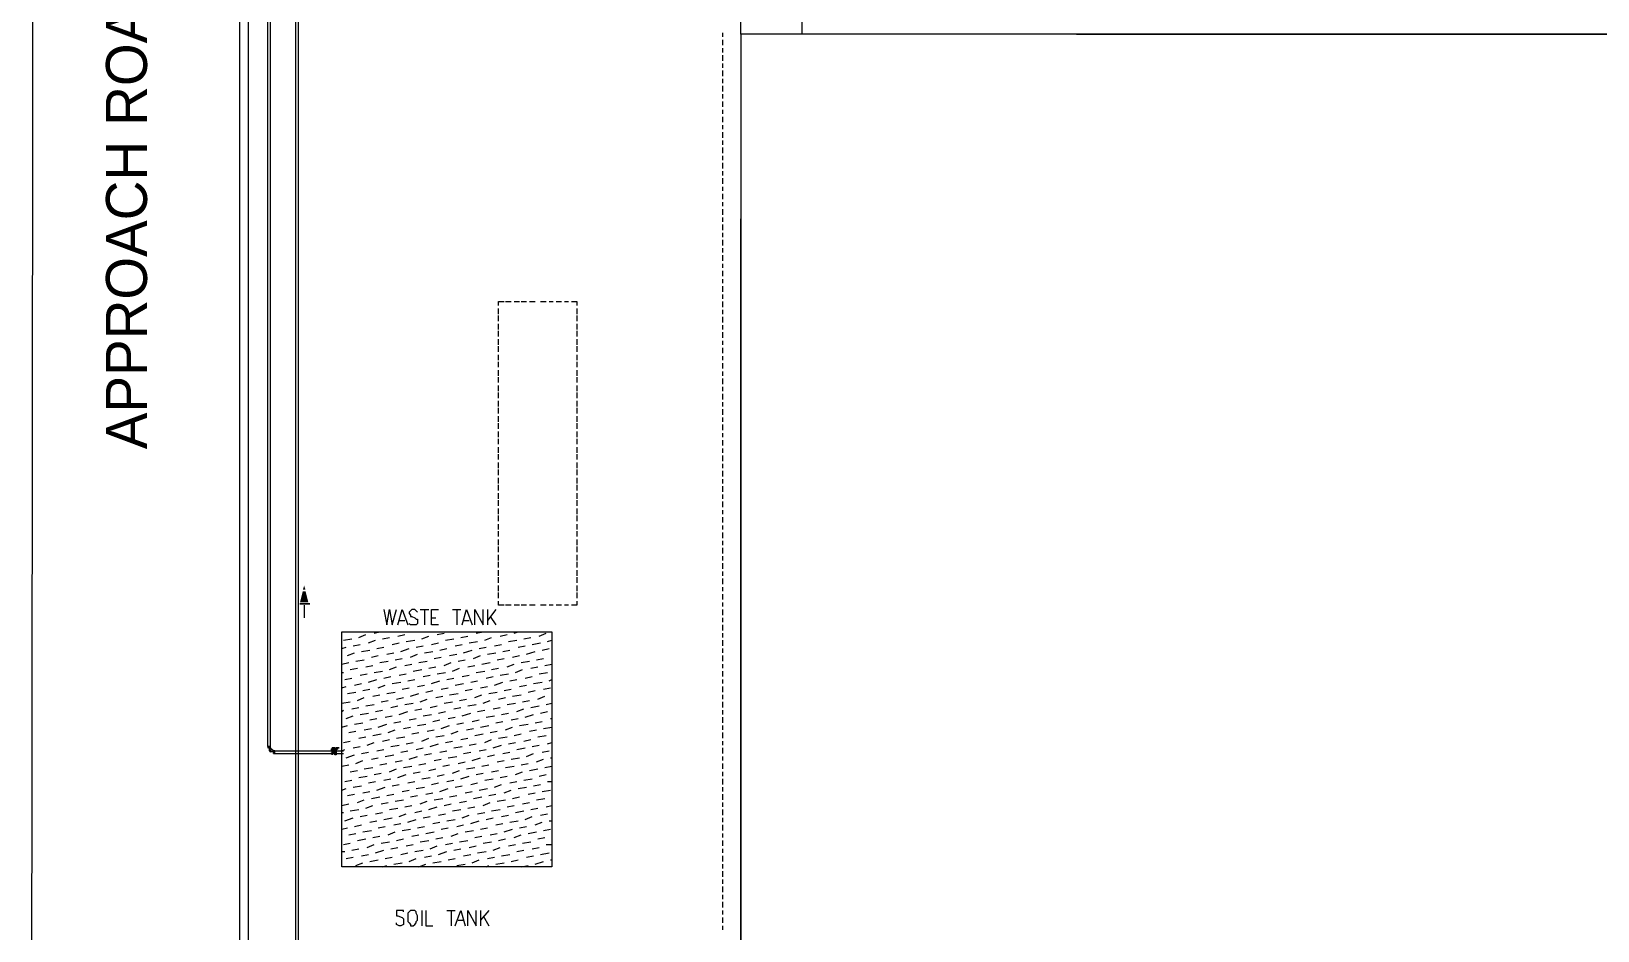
# Model space of a CAD drawing. Header units: inches. Extents: x 1969 to 240164, y 1364 to 46451.
# Drawn here: x 168453 to 172269, y 27071 to 29261 of the extents above; entities that cross this region are included whole.
import ezdxf

# ---------------------------------------------------------------- set-up
doc = ezdxf.new("R2010")
doc.units = ezdxf.units.IN
doc.header["$MEASUREMENT"] = 0
for name, color, linetype in [('PDF_0', 7, 'Continuous'), ('PDF_BH txt com', 7, 'Continuous'), ('PDF_BH-WASTE', 7, 'Continuous'), ('PDF_Bh_P_Duct Pipe', 7, 'Continuous'), ('PDF_BH_Soil', 7, 'Continuous'), ('PDF_BH_Sump', 7, 'Continuous'), ('PDF_BH_Waste', 7, 'Continuous'), ('PDF_HAT', 7, 'Continuous'), ('PDF_Lines', 7, 'Continuous'), ('PDF_ROAD', 7, 'Continuous'), ('PDF_TEX', 7, 'Continuous'), ('PDF_TEXT', 7, 'Continuous'), ('PDF_TXT', 7, 'Continuous'), ('PDF_Wall', 7, 'Continuous')]:
    doc.layers.add(name, color=color, linetype=linetype)
doc.styles.add('PDF Century Gothic', font='GOTHIC.TTF')

msp = doc.modelspace()

# ---------------------------------------------------------------- linework, layer by layer
at = {"layer": 'PDF_0', "lineweight": 0}
for points in [[(170181.6, 29254.2), (170181.6, 30062.1)], [(170331.5, 29254.2), (170331.5, 30062.1)], [(169118, 27863.5), (169118, 27832.8)], [(169029.4, 27519.2), (169029.4, 27515.8), (169036.2, 27515.8), (169032.8, 27512.4), (169032.8, 27509)], [(169036.2, 27515.8), (169036.2, 27519.2), (169029.4, 27519.2), (169036.2, 27519.2)], [(169036.2, 27519.2), (169036.2, 27519.2)], [(169036.2, 27519.2), (169036.2, 27519.2)], [(169036.2, 27515.8), (169036.2, 27515.8)], [(169036.2, 27515.8), (169036.2, 27515.8)], [(169036.2, 27515.8), (169036.2, 27515.8)], [(169186.2, 27515.8), (169186.2, 27512.4), (169186.2, 27498.8), (169186.2, 27512.4)], [(169193, 27512.4), (169193, 27515.8), (169193, 27512.4), (169193, 27515.8), (169193, 27512.4), (169193, 27515.8), (169193, 27512.4), (169193, 27515.8), (169193, 27512.4), (169193, 27515.8), (169186.2, 27515.8), (169186.2, 27512.4), (169193, 27512.4), (169193, 27515.8), (169193, 27512.4), (169196.4, 27512.4), (169196.4, 27498.8), (169193, 27498.8), (169193, 27512.4), (169189.6, 27512.4), (169189.6, 27515.8), (169189.6, 27512.4), (169189.6, 27515.8), (169189.6, 27512.4), (169189.6, 27515.8), (169189.6, 27512.4), (169189.6, 27515.8), (169189.6, 27512.4), (169189.6, 27515.8), (169189.6, 27512.4), (169189.6, 27515.8), (169189.6, 27512.4), (169189.6, 27515.8), (169189.6, 27512.4), (169189.6, 27515.8), (169189.6, 27512.4), (169189.6, 27515.8), (169189.6, 27512.4), (169189.6, 27515.8), (169189.6, 27512.4), (169189.6, 27509), (169186.2, 27509), (169186.2, 27502.2), (169186.2, 27509), (169186.2, 27502.2), (169189.6, 27502.2), (169193, 27502.2), (169193, 27509), (169193, 27502.2), (169193, 27509), (169193, 27502.2)], [(169189.6, 27515.8), (169189.6, 27515.8)], [(169189.6, 27515.8), (169189.6, 27515.8)], [(169193, 27515.8), (169193, 27515.8)], [(169043, 27509), (169039.6, 27512.4), (169036.2, 27509), (169039.6, 27512.4)], [(169036.2, 27509), (169036.2, 27509)], [(169043, 27502.2), (169046.5, 27502.2), (169046.5, 27509), (169043, 27509), (169043, 27502.2), (169043, 27509), (169036.2, 27505.6), (169036.2, 27509)], [(169036.2, 27509), (169036.2, 27509)], [(169036.2, 27509), (169036.2, 27509)], [(169039.6, 27512.4), (169039.6, 27512.4)], [(169039.6, 27512.4), (169039.6, 27512.4)], [(169039.6, 27512.4), (169039.6, 27512.4)], [(169039.6, 27505.6), (169039.6, 27505.6)], [(169043, 27509), (169043, 27509)], [(169043, 27509), (169043, 27509)], [(169043, 27509), (169043, 27509)], [(169043, 27502.2), (169043, 27502.2)], [(169046.5, 27509), (169046.5, 27509)], [(169046.5, 27502.2), (169046.5, 27502.2)], [(169189.6, 27512.4), (169189.6, 27512.4)], [(169189.6, 27512.4), (169189.6, 27512.4), (169189.6, 27512.4)], [(169189.6, 27512.4), (169189.6, 27512.4), (169189.6, 27512.4)], [(169193, 27509), (169189.6, 27509), (169189.6, 27512.4)], [(169189.6, 27512.4), (169189.6, 27512.4)], [(169189.6, 27509), (169189.6, 27509), (169189.6, 27509)], [(169189.6, 27509), (169189.6, 27509), (169189.6, 27509)], [(169189.6, 27509), (169189.6, 27509), (169189.6, 27509)], [(169189.6, 27509), (169189.6, 27509), (169189.6, 27509)], [(169189.6, 27509), (169189.6, 27509), (169189.6, 27509)], [(169189.6, 27509), (169189.6, 27509), (169189.6, 27509)], [(169189.6, 27509), (169189.6, 27509), (169189.6, 27509)], [(169189.6, 27509), (169189.6, 27509), (169189.6, 27509)], [(169189.6, 27509), (169189.6, 27509), (169189.6, 27509)], [(169189.6, 27509), (169189.6, 27509), (169189.6, 27509)], [(169189.6, 27509), (169189.6, 27509), (169189.6, 27509)], [(169189.6, 27509), (169189.6, 27509), (169189.6, 27509)], [(169189.6, 27509), (169189.6, 27509), (169189.6, 27509)], [(169189.6, 27509), (169189.6, 27509), (169189.6, 27509)], [(169189.6, 27509), (169189.6, 27509), (169189.6, 27509)], [(169189.6, 27509), (169189.6, 27509), (169189.6, 27509)], [(169189.6, 27509), (169189.6, 27509), (169189.6, 27509)], [(169189.6, 27509), (169189.6, 27509), (169189.6, 27509)], [(169189.6, 27509), (169189.6, 27509), (169189.6, 27509)], [(169189.6, 27509), (169189.6, 27509), (169189.6, 27509)], [(169189.6, 27509), (169189.6, 27509), (169189.6, 27509)], [(169189.6, 27509), (169189.6, 27509), (169189.6, 27509)], [(169189.6, 27509), (169189.6, 27509), (169189.6, 27509)], [(169189.6, 27509), (169189.6, 27509), (169189.6, 27509)], [(169189.6, 27509), (169189.6, 27509), (169189.6, 27509)], [(169189.6, 27509), (169189.6, 27509), (169189.6, 27509)], [(169189.6, 27509), (169189.6, 27509), (169189.6, 27509)], [(169189.6, 27509), (169189.6, 27509), (169189.6, 27509)], [(169189.6, 27509), (169189.6, 27509), (169189.6, 27509)], [(169189.6, 27509), (169189.6, 27509), (169189.6, 27509)], [(169189.6, 27509), (169189.6, 27509), (169189.6, 27509)], [(169189.6, 27509), (169189.6, 27509), (169189.6, 27509)], [(169189.6, 27502.2), (169189.6, 27502.2), (169189.6, 27502.2)], [(169189.6, 27502.2), (169189.6, 27502.2), (169189.6, 27502.2)], [(169189.6, 27502.2), (169189.6, 27502.2), (169189.6, 27502.2)], [(169189.6, 27502.2), (169189.6, 27502.2), (169189.6, 27502.2)], [(169189.6, 27502.2), (169189.6, 27502.2), (169189.6, 27502.2)], [(169189.6, 27502.2), (169189.6, 27502.2), (169189.6, 27502.2)], [(169189.6, 27502.2), (169189.6, 27502.2), (169189.6, 27502.2)], [(169189.6, 27502.2), (169189.6, 27502.2), (169189.6, 27502.2)], [(169189.6, 27502.2), (169189.6, 27502.2), (169189.6, 27502.2)], [(169189.6, 27502.2), (169189.6, 27502.2), (169189.6, 27502.2)], [(169189.6, 27502.2), (169189.6, 27502.2), (169189.6, 27502.2)], [(169189.6, 27502.2), (169189.6, 27502.2), (169189.6, 27502.2)], [(169189.6, 27502.2), (169189.6, 27502.2), (169189.6, 27502.2)], [(169189.6, 27502.2), (169189.6, 27502.2), (169189.6, 27502.2)], [(169189.6, 27502.2), (169189.6, 27502.2), (169189.6, 27502.2)], [(169189.6, 27502.2), (169189.6, 27502.2), (169189.6, 27502.2)], [(169189.6, 27502.2), (169189.6, 27502.2), (169189.6, 27502.2)], [(169189.6, 27502.2), (169189.6, 27502.2), (169189.6, 27502.2)], [(169189.6, 27502.2), (169189.6, 27502.2), (169189.6, 27502.2)], [(169189.6, 27502.2), (169189.6, 27502.2), (169189.6, 27502.2)], [(169189.6, 27502.2), (169189.6, 27502.2), (169189.6, 27502.2)], [(169189.6, 27502.2), (169189.6, 27502.2), (169189.6, 27502.2)], [(169189.6, 27502.2), (169189.6, 27502.2), (169189.6, 27502.2)], [(169189.6, 27502.2), (169189.6, 27502.2), (169189.6, 27502.2)], [(169189.6, 27502.2), (169189.6, 27502.2), (169189.6, 27502.2)], [(169189.6, 27502.2), (169189.6, 27502.2), (169189.6, 27502.2)], [(169189.6, 27502.2), (169189.6, 27502.2), (169189.6, 27502.2)], [(169189.6, 27502.2), (169189.6, 27502.2), (169189.6, 27502.2)], [(169189.6, 27502.2), (169189.6, 27502.2), (169189.6, 27502.2)], [(169189.6, 27502.2), (169189.6, 27502.2), (169189.6, 27502.2)], [(169189.6, 27502.2), (169189.6, 27502.2), (169189.6, 27502.2)], [(169189.6, 27502.2), (169189.6, 27502.2), (169189.6, 27502.2)], [(169189.6, 27502.2), (169189.6, 27502.2), (169189.6, 27502.2)], [(169189.6, 27502.2), (169189.6, 27502.2), (169189.6, 27502.2)], [(169189.6, 27502.2), (169189.6, 27502.2), (169189.6, 27502.2)], [(169189.6, 27502.2), (169189.6, 27502.2), (169189.6, 27502.2)], [(169189.6, 27502.2), (169189.6, 27502.2), (169189.6, 27502.2)], [(169189.6, 27502.2), (169189.6, 27502.2), (169189.6, 27502.2)], [(169189.6, 27502.2), (169189.6, 27502.2), (169189.6, 27502.2)], [(169189.6, 27502.2), (169189.6, 27502.2), (169189.6, 27502.2)], [(169189.6, 27502.2), (169189.6, 27502.2), (169189.6, 27502.2)], [(169189.6, 27502.2), (169189.6, 27502.2), (169189.6, 27502.2)], [(169189.6, 27502.2), (169189.6, 27502.2), (169189.6, 27502.2)], [(169189.6, 27502.2), (169189.6, 27502.2), (169189.6, 27502.2)], [(169189.6, 27502.2), (169189.6, 27502.2), (169189.6, 27502.2)], [(169189.6, 27502.2), (169189.6, 27502.2), (169189.6, 27502.2)], [(169189.6, 27502.2), (169189.6, 27502.2), (169189.6, 27502.2)], [(169189.6, 27502.2), (169189.6, 27502.2), (169189.6, 27502.2)], [(169189.6, 27502.2), (169189.6, 27502.2), (169189.6, 27502.2)], [(169189.6, 27502.2), (169189.6, 27502.2), (169189.6, 27502.2)], [(169189.6, 27502.2), (169189.6, 27502.2), (169189.6, 27502.2)], [(169189.6, 27502.2), (169189.6, 27502.2), (169189.6, 27502.2)], [(169193, 27512.4), (169193, 27512.4)]]:
    msp.add_lwpolyline(points, dxfattribs=at)
for points in [[(169107.8, 27866.9), (169131.7, 27866.9)], [(169032.8, 27509), (169036.2, 27509), (169039.6, 27512.4), (169036.2, 27515.8)], [(169186.2, 27512.4), (169186.2, 27515.8)], [(169189.6, 27515.8), (169203.3, 27515.8), (169196.4, 27515.8), (169199.8, 27512.4), (169193, 27515.8)], [(169186.2, 27502.2), (169196.4, 27502.2), (169196.4, 27509), (169186.2, 27509)]]:
    msp.add_lwpolyline(points, close=True, dxfattribs=at)
at = {"layer": 'PDF_0', "color": 7, "lineweight": 0, "true_color": 0xffffff}
for points in [[(169186.2, 27509), (169196.4, 27509)], [(169186.2, 27502.2), (169196.4, 27502.2)]]:
    msp.add_lwpolyline(points, dxfattribs=at)
at = {"layer": 'PDF_0', "lineweight": 0}
for centre, radius, start, end in [((169193.4, 27521.9), 5.06, 268.8958, 271.1043), ((169193.4, 27525.5), 8.62, 269.4622, 270.5378), ((169044.7, 27510.7), 5.12, 218.9755, 272.52)]:
    msp.add_arc(centre, radius, start, end, dxfattribs=at)
at = {"layer": 'PDF_0', "transparency": 33554559}
for points in [[(169114.6, 27897.6), (169124.9, 27883.9), (169111.2, 27883.9)], [(169118, 27911.2), (169121.4, 27901), (169114.6, 27901)], [(169121.4, 27897.6), (169114.6, 27897.6), (169124.9, 27883.9)], [(169111.2, 27883.9), (169128.3, 27870.3), (169107.8, 27870.3)], [(169124.9, 27883.9), (169111.2, 27883.9), (169128.3, 27870.3)], [(169186.2, 27509), (169189.6, 27509), (169189.6, 27509)], [(169189.6, 27509), (169189.6, 27509), (169186.2, 27509)], [(169193, 27509), (169186.2, 27509), (169193, 27502.2)], [(169186.2, 27509), (169193, 27502.2), (169186.2, 27502.2)], [(169189.6, 27512.4), (169189.6, 27509), (169189.6, 27509)], [(169189.6, 27509), (169189.6, 27509), (169189.6, 27512.4)], [(169189.6, 27509), (169193, 27509), (169193, 27509)], [(169193, 27509), (169193, 27509), (169189.6, 27509)]]:
    msp.add_solid(points, dxfattribs=at)
at = {"layer": 'PDF_0', "color": 7, "true_color": 0xffffff, "transparency": 33554559}
for points in [[(169186.2, 27509), (169196.4, 27509), (169186.2, 27502.2)], [(169196.4, 27509), (169186.2, 27502.2), (169196.4, 27502.2)]]:
    msp.add_solid(points, dxfattribs=at)
at = {"layer": 'PDF_BH txt com', "lineweight": 0}
for points in [[(169312.3, 27853.3), (169319.1, 27815.8), (169326, 27853.3), (169332.8, 27815.8), (169343, 27853.3)], [(169346.4, 27815.8), (169356.6, 27853.3), (169370.3, 27815.8)], [(169349.8, 27826), (169363.5, 27826)], [(169394.1, 27846.4), (169390.7, 27849.9), (169387.3, 27853.3), (169380.5, 27853.3), (169377.1, 27849.9), (169373.7, 27846.4), (169373.7, 27843), (169377.1, 27839.6), (169377.1, 27836.2), (169380.5, 27836.2), (169387.3, 27832.8), (169390.7, 27829.4), (169394.1, 27829.4), (169394.1, 27826), (169394.1, 27819.2), (169390.7, 27815.8), (169387.3, 27815.8), (169380.5, 27815.8), (169377.1, 27815.8), (169373.7, 27819.2)], [(169401, 27853.3), (169421.4, 27853.3)], [(169411.2, 27853.3), (169411.2, 27815.8)], [(169445.3, 27815.8), (169428.2, 27815.8), (169428.2, 27853.3), (169445.3, 27853.3)], [(169428.2, 27832.8), (169438.5, 27832.8)], [(169479.4, 27853.3), (169499.8, 27853.3)], [(169489.6, 27853.3), (169489.6, 27815.8)], [(169503.2, 27815.8), (169513.4, 27853.3), (169527.1, 27815.8)], [(169506.6, 27826), (169520.3, 27826)], [(169533.9, 27815.8), (169533.9, 27853.3), (169554.3, 27815.8), (169554.3, 27853.3)], [(169564.6, 27853.3), (169564.6, 27815.8)], [(169585, 27853.3), (169564.6, 27826)], [(169571.4, 27836.2), (169585, 27815.8)], [(169360.1, 27117), (169360.1, 27120.4), (169353.2, 27120.4), (169349.8, 27120.4), (169343, 27120.4), (169343, 27117), (169343, 27113.6), (169343, 27110.2), (169343, 27106.8), (169346.4, 27106.8), (169356.6, 27103.3), (169360.1, 27099.9), (169360.1, 27096.5), (169360.1, 27093.1), (169360.1, 27089.7), (169360.1, 27086.3), (169353.2, 27082.9), (169349.8, 27082.9), (169343, 27086.3), (169343, 27089.7)], [(169404.4, 27120.4), (169404.4, 27082.9)], [(169414.6, 27120.4), (169414.6, 27082.9), (169431.6, 27082.9)], [(169465.7, 27120.4), (169486.2, 27120.4)], [(169475.9, 27120.4), (169475.9, 27082.9)], [(169486.2, 27082.9), (169499.8, 27120.4), (169510, 27082.9)], [(169493, 27096.5), (169506.6, 27096.5)], [(169516.9, 27082.9), (169516.9, 27120.4), (169537.3, 27082.9), (169537.3, 27120.4)], [(169547.5, 27120.4), (169547.5, 27082.9)], [(169568, 27120.4), (169547.5, 27096.5)], [(169554.3, 27106.8), (169568, 27082.9)]]:
    msp.add_lwpolyline(points, dxfattribs=at)
msp.add_lwpolyline([(169377.1, 27120.4), (169373.7, 27117), (169370.3, 27113.6), (169370.3, 27106.8), (169370.3, 27096.5), (169370.3, 27093.1), (169373.7, 27089.7), (169377.1, 27086.3), (169377.1, 27082.9), (169383.9, 27082.9), (169387.3, 27086.3), (169390.7, 27089.7), (169390.7, 27093.1), (169394.1, 27096.5), (169394.1, 27106.8), (169390.7, 27113.6), (169390.7, 27117), (169387.3, 27120.4), (169383.9, 27120.4)], close=True, dxfattribs=at)
at = {"layer": 'PDF_BH-WASTE', "lineweight": 0}
for points in [[(169029.4, 27519.2), (169029.4, 31868.7)], [(169036.2, 27519.2), (169036.2, 31868.7)], [(169046.5, 27509), (169213.5, 27509)], [(169046.5, 27502.2), (169213.5, 27502.2)]]:
    msp.add_lwpolyline(points, dxfattribs=at)
at = {"layer": 'PDF_Bh_P_Duct Pipe', "lineweight": 0}
for points in [[(169182.8, 27512.4), (169186.2, 27512.4)], [(169182.8, 27512.4), (169186.2, 27512.4)], [(169182.8, 27502.2), (169186.2, 27502.2)], [(169182.8, 27502.2), (169186.2, 27502.2)], [(169186.2, 27512.4), (169189.6, 27512.4)], [(169186.2, 27502.2), (169189.6, 27502.2)]]:
    msp.add_lwpolyline(points, close=True, dxfattribs=at)
for points in [[(169186.2, 27512.4), (169186.2, 27512.4)], [(169186.2, 27512.4), (169186.2, 27512.4)], [(169186.2, 27512.4), (169186.2, 27512.4)], [(169186.2, 27512.4), (169186.2, 27512.4)], [(169186.2, 27512.4), (169186.2, 27512.4)], [(169186.2, 27512.4), (169189.6, 27512.4), (169193, 27512.4), (169189.6, 27512.4), (169193, 27512.4), (169196.4, 27512.4), (169193, 27512.4), (169196.4, 27512.4), (169193, 27512.4)], [(169186.2, 27512.4), (169186.2, 27512.4)], [(169186.2, 27502.2), (169186.2, 27502.2)], [(169186.2, 27502.2), (169186.2, 27502.2)], [(169186.2, 27502.2), (169186.2, 27502.2)], [(169186.2, 27502.2), (169186.2, 27502.2)], [(169186.2, 27502.2), (169186.2, 27502.2)], [(169186.2, 27502.2), (169189.6, 27502.2), (169193, 27502.2), (169189.6, 27502.2), (169193, 27502.2), (169196.4, 27502.2), (169193, 27502.2), (169196.4, 27502.2), (169193, 27502.2)], [(169186.2, 27502.2), (169186.2, 27502.2)], [(169186.2, 27502.2), (169186.2, 27502.2)], [(169189.6, 27512.4), (169189.6, 27512.4)], [(169189.6, 27512.4), (169189.6, 27512.4)], [(169189.6, 27512.4), (169189.6, 27512.4)], [(169189.6, 27512.4), (169189.6, 27512.4)], [(169189.6, 27512.4), (169189.6, 27512.4)], [(169189.6, 27512.4), (169189.6, 27512.4)], [(169189.6, 27502.2), (169189.6, 27502.2)], [(169189.6, 27502.2), (169189.6, 27502.2)], [(169189.6, 27502.2), (169189.6, 27502.2)], [(169189.6, 27502.2), (169189.6, 27502.2)], [(169189.6, 27502.2), (169189.6, 27502.2)], [(169189.6, 27502.2), (169189.6, 27502.2)], [(169193, 27512.4), (169193, 27512.4)], [(169193, 27512.4), (169193, 27512.4)], [(169193, 27512.4), (169193, 27512.4)], [(169193, 27512.4), (169193, 27512.4)], [(169193, 27502.2), (169193, 27502.2)], [(169193, 27502.2), (169193, 27502.2)], [(169193, 27502.2), (169193, 27502.2)], [(169193, 27502.2), (169193, 27502.2)], [(169196.4, 27512.4), (169196.4, 27512.4)], [(169196.4, 27512.4), (169196.4, 27512.4)], [(169196.4, 27512.4), (169196.4, 27512.4)], [(169196.4, 27512.4), (169196.4, 27512.4)], [(169196.4, 27502.2), (169196.4, 27502.2)], [(169196.4, 27502.2), (169196.4, 27502.2)], [(169196.4, 27502.2), (169196.4, 27502.2)], [(169196.4, 27502.2), (169196.4, 27502.2)], [(169196.4, 27502.2), (169196.4, 27502.2)]]:
    msp.add_lwpolyline(points, dxfattribs=at)
at = {"layer": 'PDF_BH_Soil', "lineweight": 0}
for points in [[(169104.4, 26578.4), (169104.4, 31926.7)], [(169097.6, 26578.4), (169097.6, 31868.7)]]:
    msp.add_lwpolyline(points, dxfattribs=at)
at = {"layer": 'PDF_BH_Sump', "lineweight": 0}
for points in [[(169591.8, 28593), (169591.8, 28603.2), (169605.5, 28603.2)], [(169591.8, 28572.5), (169591.8, 28586.1)], [(169608.9, 28603.2), (169622.5, 28603.2)], [(169629.3, 28603.2), (169643, 28603.2)], [(169646.4, 28603.2), (169660, 28603.2)], [(169666.8, 28603.2), (169680.5, 28603.2)], [(169694.1, 28603.2), (169707.7, 28603.2)], [(169714.6, 28603.2), (169724.8, 28603.2)], [(169731.6, 28603.2), (169745.2, 28603.2)], [(169752.1, 28603.2), (169762.3, 28603.2)], [(169769.1, 28603.2), (169782.7, 28603.2), (169782.7, 28593)], [(169782.7, 28586.1), (169782.7, 28572.5)], [(169591.8, 28555.5), (169591.8, 28569.1)], [(169591.8, 28535), (169591.8, 28548.6)], [(169782.7, 28569.1), (169782.7, 28555.5)], [(169782.7, 28548.6), (169782.7, 28535)], [(169591.8, 28518), (169591.8, 28531.6)], [(169591.8, 28497.5), (169591.8, 28511.1)], [(169782.7, 28531.6), (169782.7, 28518)], [(169782.7, 28511.1), (169782.7, 28497.5)], [(169591.8, 28480.5), (169591.8, 28494.1)], [(169591.8, 28460), (169591.8, 28473.6)], [(169782.7, 28494.1), (169782.7, 28480.5)], [(169782.7, 28473.6), (169782.7, 28460)], [(169591.8, 28443), (169591.8, 28456.6)], [(169591.8, 28422.5), (169591.8, 28436.2)], [(169782.7, 28456.6), (169782.7, 28443)], [(169782.7, 28436.2), (169782.7, 28422.5)], [(169591.8, 28405.5), (169591.8, 28419.1)], [(169591.8, 28385), (169591.8, 28398.7)], [(169782.7, 28419.1), (169782.7, 28405.5)], [(169782.7, 28398.7), (169782.7, 28385)], [(169591.8, 28368), (169591.8, 28381.6)], [(169591.8, 28347.5), (169591.8, 28361.2)], [(169782.7, 28381.6), (169782.7, 28368)], [(169782.7, 28361.2), (169782.7, 28347.5)], [(169591.8, 28330.5), (169591.8, 28344.1)], [(169591.8, 28310), (169591.8, 28323.7)], [(169782.7, 28344.1), (169782.7, 28330.5)], [(169782.7, 28323.7), (169782.7, 28310)], [(169591.8, 28293), (169591.8, 28306.6)], [(169591.8, 28272.5), (169591.8, 28286.2)], [(169782.7, 28306.6), (169782.7, 28293)], [(169782.7, 28286.2), (169782.7, 28272.5)], [(169591.8, 28255.5), (169591.8, 28269.1)], [(169591.8, 28235), (169591.8, 28248.7)], [(169782.7, 28269.1), (169782.7, 28255.5)], [(169782.7, 28248.7), (169782.7, 28235)], [(169591.8, 28218), (169591.8, 28231.6)], [(169591.8, 28197.5), (169591.8, 28211.2)], [(169782.7, 28231.6), (169782.7, 28218)], [(169782.7, 28211.2), (169782.7, 28197.5)], [(169591.8, 28180.5), (169591.8, 28194.1)], [(169591.8, 28160), (169591.8, 28173.7)], [(169782.7, 28194.1), (169782.7, 28180.5)], [(169782.7, 28173.7), (169782.7, 28160)], [(169591.8, 28143), (169591.8, 28156.6)], [(169591.8, 28122.6), (169591.8, 28136.2)], [(169782.7, 28156.6), (169782.7, 28143)], [(169782.7, 28136.2), (169782.7, 28122.6)], [(169591.8, 28105.5), (169591.8, 28119.1)], [(169591.8, 28085.1), (169591.8, 28098.7)], [(169782.7, 28119.1), (169782.7, 28105.5)], [(169782.7, 28098.7), (169782.7, 28085.1)], [(169591.8, 28068), (169591.8, 28081.6)], [(169591.8, 28047.6), (169591.8, 28061.2)], [(169782.7, 28081.6), (169782.7, 28068)], [(169782.7, 28061.2), (169782.7, 28047.6)], [(169591.8, 28030.5), (169591.8, 28044.2)], [(169591.8, 28010.1), (169591.8, 28023.7)], [(169782.7, 28044.2), (169782.7, 28030.5)], [(169782.7, 28023.7), (169782.7, 28010.1)], [(169591.8, 27993), (169591.8, 28006.7)], [(169591.8, 27972.6), (169591.8, 27986.2)], [(169782.7, 28006.7), (169782.7, 27993)], [(169782.7, 27986.2), (169782.7, 27972.6)], [(169591.8, 27955.5), (169591.8, 27969.2)], [(169591.8, 27935.1), (169591.8, 27948.7)], [(169782.7, 27969.2), (169782.7, 27955.5)], [(169782.7, 27948.7), (169782.7, 27935.1)], [(169591.8, 27918), (169591.8, 27931.7)], [(169591.8, 27897.6), (169591.8, 27911.2)], [(169782.7, 27931.7), (169782.7, 27918)], [(169782.7, 27911.2), (169782.7, 27897.6)], [(169591.8, 27880.5), (169591.8, 27894.2)], [(169605.5, 27863.5), (169591.8, 27863.5), (169591.8, 27873.7)], [(169622.5, 27863.5), (169608.9, 27863.5)], [(169643, 27863.5), (169629.3, 27863.5)], [(169660, 27863.5), (169646.4, 27863.5)], [(169680.5, 27863.5), (169666.8, 27863.5)], [(169707.7, 27863.5), (169694.1, 27863.5)], [(169724.8, 27863.5), (169714.6, 27863.5)], [(169745.2, 27863.5), (169731.6, 27863.5)], [(169762.3, 27863.5), (169752.1, 27863.5)], [(169782.7, 27873.7), (169782.7, 27863.5), (169769.1, 27863.5)], [(169782.7, 27894.2), (169782.7, 27880.5)]]:
    msp.add_lwpolyline(points, dxfattribs=at)
at = {"layer": 'PDF_BH_Waste', "lineweight": 0}
msp.add_lwpolyline([(168453.3, 25390.9), (168460.2, 31943.7)], dxfattribs=at)
at = {"layer": 'PDF_HAT', "lineweight": 0}
msp.add_lwpolyline([(170181.6, 24771.8), (170181.6, 22736.8), (170181.6, 21717.6), (170427, 21717.6), (170427, 21117.7), (171384.8, 21117.7), (171862, 21117.7), (172581.3, 21117.7), (172581.3, 29254.2), (170212.2, 29254.2), (170181.6, 29254.2), (170181.6, 25194.5), (170000.9, 25194.5), (170000.9, 24771.8)], close=True, dxfattribs=at)
at = {"layer": 'PDF_Lines', "lineweight": 0}
for points in [[(169213.5, 27778.3), (169233.9, 27781.7)], [(169251, 27785.1), (169268, 27791.9)], [(169288.5, 27795.3), (169302.1, 27798.7)], [(169308.9, 27781.7), (169326, 27785.1)], [(169346.4, 27788.5), (169363.5, 27791.9)], [(169380.5, 27798.7), (169387.3, 27798.7)], [(169404.4, 27781.7), (169421.4, 27788.5)], [(169441.9, 27791.9), (169458.9, 27795.3)], [(169462.3, 27778.3), (169482.8, 27781.7)], [(169499.8, 27785.1), (169516.9, 27788.5)], [(169537.3, 27795.3), (169554.3, 27798.7)], [(169557.8, 27778.3), (169574.8, 27785.1)], [(169595.3, 27788.5), (169612.3, 27791.9)], [(169629.3, 27795.3), (169639.6, 27798.7)], [(169653.2, 27781.7), (169670.2, 27785.1)], [(169690.7, 27788.5), (169707.7, 27795.3)], [(169210.1, 27757.8), (169220.3, 27761.2)], [(169223.7, 27740.8), (169240.7, 27747.6)], [(169237.3, 27764.6), (169254.4, 27768)], [(169257.8, 27751), (169278.2, 27754.4)], [(169274.8, 27771.5), (169291.9, 27778.3)], [(169295.3, 27757.8), (169312.3, 27761.2)], [(169319.1, 27744.2), (169336.2, 27747.6)], [(169332.8, 27768), (169349.8, 27771.5)], [(169353.2, 27751), (169373.7, 27757.8)], [(169366.9, 27774.9), (169387.3, 27778.3)], [(169377.1, 27737.4), (169394.1, 27744.2)], [(169390.7, 27761.2), (169407.8, 27764.6)], [(169411.2, 27747.6), (169431.6, 27751)], [(169428.2, 27768), (169445.3, 27771.5)], [(169448.7, 27754.4), (169465.7, 27757.8)], [(169472.5, 27740.8), (169489.6, 27744.2)], [(169486.2, 27764.6), (169503.2, 27768)], [(169506.6, 27747.6), (169527.1, 27754.4)], [(169520.3, 27771.5), (169540.7, 27774.9)], [(169544.1, 27757.8), (169561.2, 27761.2)], [(169564.6, 27744.2), (169585, 27747.6)], [(169581.6, 27764.6), (169598.7, 27768)], [(169602.1, 27751), (169619.1, 27754.4)], [(169615.7, 27774.9), (169636.2, 27778.3)], [(169639.6, 27761.2), (169656.6, 27764.6)], [(169660, 27744.2), (169680.5, 27751)], [(169673.7, 27768), (169694.1, 27771.5)], [(169697.5, 27754.4), (169714.6, 27757.8)], [(169711.1, 27774.9), (169721.4, 27778.3)], [(169210.1, 27720.3), (169227.1, 27723.7)], [(169230.5, 27706.7), (169247.6, 27710.1)], [(169244.2, 27727.1), (169264.6, 27730.5)], [(169268, 27713.5), (169285.1, 27716.9)], [(169281.7, 27737.4), (169298.7, 27740.8)], [(169302.1, 27723.7), (169322.6, 27727.1)], [(169326, 27706.7), (169343, 27713.5)], [(169339.6, 27730.5), (169356.6, 27734)], [(169363.5, 27716.9), (169380.5, 27720.3)], [(169383.9, 27703.3), (169404.4, 27706.7)], [(169397.5, 27723.7), (169418, 27727.1)], [(169421.4, 27710.1), (169438.5, 27713.5)], [(169435, 27734), (169452.1, 27737.4)], [(169458.9, 27716.9), (169475.9, 27723.7)], [(169479.4, 27703.3), (169496.4, 27710.1)], [(169493, 27727.1), (169510, 27730.5)], [(169516.9, 27713.5), (169533.9, 27716.9)], [(169530.5, 27734), (169547.5, 27740.8)], [(169550.9, 27720.3), (169571.4, 27723.7)], [(169574.8, 27706.7), (169591.8, 27710.1)], [(169588.4, 27730.5), (169605.5, 27734)], [(169612.3, 27713.5), (169629.3, 27720.3)], [(169625.9, 27737.4), (169643, 27740.8)], [(169632.7, 27699.9), (169649.8, 27706.7)], [(169646.4, 27723.7), (169666.8, 27727.1)], [(169670.2, 27710.1), (169687.3, 27713.5)], [(169683.9, 27730.5), (169700.9, 27734)], [(169704.3, 27716.9), (169721.4, 27720.3)], [(169721.4, 27740.8), (169721.4, 27740.8)], [(169210.1, 27699.9), (169213.5, 27699.9)], [(169216.9, 27682.8), (169233.9, 27686.2)], [(169240.7, 27669.2), (169257.8, 27672.6)], [(169254.4, 27693.1), (169271.4, 27696.5)], [(169274.8, 27676), (169295.3, 27682.8)], [(169288.5, 27699.9), (169308.9, 27703.3)], [(169298.7, 27662.4), (169315.7, 27669.2)], [(169312.3, 27686.2), (169329.4, 27689.6)], [(169332.8, 27672.6), (169353.2, 27676)], [(169349.8, 27693.1), (169366.9, 27696.5)], [(169370.3, 27679.4), (169387.3, 27682.8)], [(169394.1, 27665.8), (169411.2, 27669.2)], [(169407.8, 27689.6), (169424.8, 27693.1)], [(169428.2, 27672.6), (169448.7, 27679.4)], [(169441.9, 27696.5), (169462.3, 27699.9)], [(169465.7, 27682.8), (169482.8, 27686.2)], [(169486.2, 27669.2), (169506.6, 27672.6)], [(169503.2, 27689.6), (169520.3, 27693.1)], [(169523.7, 27676), (169540.7, 27679.4)], [(169537.3, 27699.9), (169557.8, 27703.3)], [(169561.2, 27686.2), (169578.2, 27689.6)], [(169581.6, 27669.2), (169602.1, 27676)], [(169595.3, 27693.1), (169615.7, 27696.5)], [(169619.1, 27679.4), (169636.2, 27682.8)], [(169643, 27665.8), (169660, 27669.2)], [(169656.6, 27686.2), (169673.7, 27689.6)], [(169677.1, 27672.6), (169697.5, 27676)], [(169690.7, 27696.5), (169711.1, 27699.9)], [(169714.6, 27679.4), (169721.4, 27682.8)], [(169210.1, 27662.4), (169220.3, 27665.8)], [(169210.1, 27624.9), (169230.5, 27628.3)], [(169223.7, 27648.7), (169244.2, 27652.1)], [(169247.6, 27631.7), (169264.6, 27638.5)], [(169261.2, 27655.6), (169278.2, 27659)], [(169285.1, 27641.9), (169302.1, 27645.3)], [(169305.5, 27628.3), (169322.6, 27631.7)], [(169319.1, 27648.7), (169339.6, 27652.1)], [(169343, 27635.1), (169360.1, 27638.5)], [(169356.6, 27659), (169373.7, 27662.4)], [(169377.1, 27641.9), (169397.5, 27648.7)], [(169401, 27628.3), (169418, 27635.1)], [(169414.6, 27652.1), (169431.6, 27655.6)], [(169438.5, 27638.5), (169455.5, 27641.9)], [(169452.1, 27659), (169469.1, 27662.4)], [(169458.9, 27624.9), (169479.4, 27628.3)], [(169472.5, 27645.3), (169493, 27648.7)], [(169496.4, 27631.7), (169513.4, 27635.1)], [(169510, 27655.6), (169527.1, 27659)], [(169533.9, 27638.5), (169550.9, 27645.3)], [(169547.5, 27662.4), (169564.6, 27665.8)], [(169554.3, 27624.9), (169571.4, 27631.7)], [(169568, 27648.7), (169588.4, 27652.1)], [(169591.8, 27635.1), (169608.9, 27638.5)], [(169605.5, 27655.6), (169622.5, 27659)], [(169625.9, 27641.9), (169646.4, 27645.3)], [(169649.8, 27628.3), (169666.8, 27631.7)], [(169663.4, 27652.1), (169680.5, 27655.6)], [(169687.3, 27635.1), (169704.3, 27641.9)], [(169700.9, 27659), (169718, 27662.4)], [(169210.1, 27604.4), (169213.5, 27607.8)], [(169220.3, 27587.4), (169237.3, 27594.2)], [(169233.9, 27611.2), (169251, 27614.7)], [(169254.4, 27597.6), (169274.8, 27601)], [(169268, 27618.1), (169288.5, 27621.5)], [(169291.9, 27604.4), (169308.9, 27607.8)], [(169315.7, 27590.8), (169332.8, 27594.2)], [(169329.4, 27614.7), (169346.4, 27618.1)], [(169349.8, 27597.6), (169370.3, 27604.4)], [(169363.5, 27621.5), (169383.9, 27624.9)], [(169387.3, 27607.8), (169404.4, 27611.2)], [(169407.8, 27594.2), (169428.2, 27597.6)], [(169424.8, 27614.7), (169441.9, 27618.1)], [(169445.3, 27601), (169462.3, 27604.4)], [(169469.1, 27587.4), (169486.2, 27590.8)], [(169482.8, 27611.2), (169499.8, 27614.7)], [(169503.2, 27594.2), (169523.7, 27601)], [(169516.9, 27618.1), (169537.3, 27621.5)], [(169540.7, 27604.4), (169557.8, 27607.8)], [(169561.2, 27590.8), (169581.6, 27594.2)], [(169578.2, 27611.2), (169595.3, 27614.7)], [(169598.7, 27597.6), (169615.7, 27601)], [(169612.3, 27621.5), (169632.7, 27624.9)], [(169636.2, 27604.4), (169653.2, 27611.2)], [(169656.6, 27590.8), (169677.1, 27597.6)], [(169670.2, 27614.7), (169690.7, 27618.1)], [(169694.1, 27601), (169711.1, 27604.4)], [(169707.7, 27621.5), (169721.4, 27624.9)], [(169210.1, 27566.9), (169223.7, 27570.3)], [(169227.1, 27553.3), (169244.2, 27556.7)], [(169240.7, 27573.7), (169261.2, 27577.2)], [(169264.6, 27560.1), (169281.7, 27563.5)], [(169278.2, 27584), (169295.3, 27587.4)], [(169298.7, 27566.9), (169319.1, 27573.7)], [(169322.6, 27553.3), (169339.6, 27560.1)], [(169336.2, 27577.2), (169353.2, 27580.6)], [(169360.1, 27563.5), (169377.1, 27566.9)], [(169373.7, 27584), (169390.7, 27587.4)], [(169380.5, 27549.9), (169397.5, 27553.3)], [(169394.1, 27570.3), (169414.6, 27573.7)], [(169418, 27556.7), (169435, 27560.1)], [(169431.6, 27580.6), (169448.7, 27584)], [(169452.1, 27563.5), (169472.5, 27570.3)], [(169475.9, 27549.9), (169493, 27556.7)], [(169489.6, 27573.7), (169506.6, 27577.2)], [(169513.4, 27560.1), (169530.5, 27563.5)], [(169527.1, 27580.6), (169544.1, 27584)], [(169547.5, 27566.9), (169568, 27570.3)], [(169571.4, 27553.3), (169588.4, 27556.7)], [(169585, 27577.2), (169602.1, 27580.6)], [(169608.9, 27560.1), (169625.9, 27566.9)], [(169622.5, 27584), (169639.6, 27587.4)], [(169643, 27570.3), (169663.4, 27573.7)], [(169666.8, 27556.7), (169683.9, 27560.1)], [(169680.5, 27577.2), (169697.5, 27580.6)], [(169700.9, 27563.5), (169721.4, 27566.9)], [(169718, 27587.4), (169721.4, 27587.4)], [(169213.5, 27529.4), (169230.5, 27532.8)], [(169237.3, 27515.8), (169254.4, 27519.2)], [(169251, 27539.7), (169268, 27543.1)], [(169271.4, 27522.6), (169288.5, 27529.4)], [(169285.1, 27546.5), (169305.5, 27549.9)], [(169308.9, 27532.8), (169326, 27536.3)], [(169329.4, 27519.2), (169349.8, 27522.6)], [(169343, 27539.7), (169363.5, 27543.1)], [(169366.9, 27526), (169383.9, 27529.4)], [(169390.7, 27512.4), (169407.8, 27515.8)], [(169404.4, 27532.8), (169421.4, 27539.7)], [(169424.8, 27519.2), (169445.3, 27526)], [(169438.5, 27543.1), (169458.9, 27546.5)], [(169462.3, 27529.4), (169479.4, 27532.8)], [(169482.8, 27515.8), (169503.2, 27519.2)], [(169499.8, 27536.3), (169516.9, 27539.7)], [(169520.3, 27522.6), (169537.3, 27526)], [(169533.9, 27546.5), (169554.3, 27549.9)], [(169557.8, 27529.4), (169574.8, 27536.3)], [(169578.2, 27515.8), (169598.7, 27522.6)], [(169591.8, 27539.7), (169612.3, 27543.1)], [(169615.7, 27526), (169632.7, 27529.4)], [(169629.3, 27546.5), (169646.4, 27549.9)], [(169636.2, 27512.4), (169656.6, 27515.8)], [(169653.2, 27532.8), (169670.2, 27536.3)], [(169673.7, 27519.2), (169690.7, 27522.6)], [(169687.3, 27543.1), (169707.7, 27546.5)], [(169711.1, 27526), (169721.4, 27529.4)], [(169210.1, 27509), (169216.9, 27512.4)], [(169220.3, 27491.9), (169240.7, 27498.8)], [(169244.2, 27478.3), (169261.2, 27485.1)], [(169257.8, 27502.2), (169274.8, 27505.6)], [(169281.7, 27488.5), (169298.7, 27491.9)], [(169295.3, 27509), (169312.3, 27512.4)], [(169302.1, 27474.9), (169319.1, 27478.3)], [(169315.7, 27495.3), (169336.2, 27498.8)], [(169339.6, 27481.7), (169356.6, 27485.1)], [(169353.2, 27505.6), (169370.3, 27509)], [(169373.7, 27488.5), (169394.1, 27495.3)], [(169397.5, 27474.9), (169414.6, 27478.3)], [(169411.2, 27498.8), (169428.2, 27502.2)], [(169435, 27485.1), (169452.1, 27488.5)], [(169448.7, 27505.6), (169465.7, 27509)], [(169469.1, 27491.9), (169489.6, 27495.3)], [(169493, 27478.3), (169510, 27481.7)], [(169506.6, 27502.2), (169523.7, 27505.6)], [(169527.1, 27485.1), (169547.5, 27491.9)], [(169544.1, 27509), (169561.2, 27512.4)], [(169564.6, 27495.3), (169581.6, 27498.8)], [(169588.4, 27481.7), (169605.5, 27485.1)], [(169602.1, 27502.2), (169619.1, 27505.6)], [(169622.5, 27488.5), (169643, 27491.9)], [(169646.4, 27474.9), (169663.4, 27478.3)], [(169660, 27495.3), (169677.1, 27502.2)], [(169683.9, 27481.7), (169700.9, 27488.5)], [(169697.5, 27505.6), (169714.6, 27509)], [(169718, 27491.9), (169721.4, 27491.9)], [(169210.1, 27471.5), (169227.1, 27474.9)], [(169230.5, 27457.9), (169247.6, 27461.3)], [(169251, 27444.2), (169271.4, 27447.6)], [(169264.6, 27464.7), (169285.1, 27468.1)], [(169288.5, 27451), (169305.5, 27454.4)], [(169312.3, 27437.4), (169329.4, 27440.8)], [(169326, 27457.9), (169343, 27464.7)], [(169346.4, 27444.2), (169366.9, 27451)], [(169360.1, 27468.1), (169380.5, 27471.5)], [(169383.9, 27454.4), (169401, 27457.9)], [(169404.4, 27440.8), (169424.8, 27444.2)], [(169421.4, 27461.3), (169438.5, 27464.7)], [(169441.9, 27447.6), (169458.9, 27451)], [(169455.5, 27471.5), (169472.5, 27474.9)], [(169479.4, 27454.4), (169496.4, 27461.3)], [(169499.8, 27440.8), (169520.3, 27447.6)], [(169513.4, 27464.7), (169533.9, 27468.1)], [(169537.3, 27451), (169554.3, 27454.4)], [(169550.9, 27471.5), (169568, 27474.9)], [(169557.8, 27437.4), (169578.2, 27440.8)], [(169574.8, 27457.9), (169591.8, 27461.3)], [(169595.3, 27444.2), (169612.3, 27447.6)], [(169608.9, 27468.1), (169629.3, 27471.5)], [(169632.7, 27451), (169649.8, 27457.9)], [(169653.2, 27437.4), (169673.7, 27440.8)], [(169666.8, 27461.3), (169687.3, 27464.7)], [(169690.7, 27447.6), (169707.7, 27451)], [(169704.3, 27468.1), (169721.4, 27471.5)], [(169210.1, 27413.5), (169220.3, 27416.9)], [(169216.9, 27434), (169233.9, 27437.4)], [(169223.7, 27399.9), (169240.7, 27403.3)], [(169237.3, 27420.4), (169257.8, 27423.8)], [(169261.2, 27406.7), (169278.2, 27410.1)], [(169274.8, 27430.6), (169291.9, 27434)], [(169295.3, 27413.5), (169315.7, 27420.4)], [(169319.1, 27399.9), (169336.2, 27403.3)], [(169332.8, 27423.8), (169349.8, 27427.2)], [(169356.6, 27410.1), (169373.7, 27413.5)], [(169370.3, 27430.6), (169387.3, 27434)], [(169377.1, 27396.5), (169394.1, 27399.9)], [(169390.7, 27416.9), (169411.2, 27420.4)], [(169414.6, 27403.3), (169431.6, 27406.7)], [(169428.2, 27427.2), (169445.3, 27430.6)], [(169448.7, 27410.1), (169469.1, 27416.9)], [(169465.7, 27434), (169482.8, 27437.4)], [(169472.5, 27396.5), (169489.6, 27399.9)], [(169486.2, 27420.4), (169503.2, 27423.8)], [(169510, 27406.7), (169527.1, 27410.1)], [(169523.7, 27427.2), (169540.7, 27430.6)], [(169544.1, 27413.5), (169564.6, 27416.9)], [(169568, 27399.9), (169585, 27403.3)], [(169581.6, 27420.4), (169598.7, 27427.2)], [(169605.5, 27406.7), (169622.5, 27413.5)], [(169619.1, 27430.6), (169636.2, 27434)], [(169639.6, 27416.9), (169660, 27420.4)], [(169663.4, 27403.3), (169680.5, 27406.7)], [(169677.1, 27423.8), (169694.1, 27427.2)], [(169697.5, 27410.1), (169718, 27413.5)], [(169711.1, 27434), (169721.4, 27434)], [(169210.1, 27376), (169227.1, 27379.5)], [(169230.5, 27362.4), (169251, 27365.8)], [(169247.6, 27382.9), (169264.6, 27389.7)], [(169268, 27369.2), (169285.1, 27376)], [(169281.7, 27393.1), (169302.1, 27396.5)], [(169305.5, 27379.5), (169322.6, 27382.9)], [(169326, 27365.8), (169346.4, 27369.2)], [(169339.6, 27386.3), (169360.1, 27389.7)], [(169363.5, 27372.6), (169380.5, 27376)], [(169387.3, 27359), (169404.4, 27362.4)], [(169401, 27379.5), (169418, 27386.3)], [(169421.4, 27365.8), (169441.9, 27372.6)], [(169435, 27389.7), (169455.5, 27393.1)], [(169458.9, 27376), (169475.9, 27379.5)], [(169479.4, 27362.4), (169499.8, 27365.8)], [(169496.4, 27382.9), (169513.4, 27386.3)], [(169516.9, 27369.2), (169533.9, 27372.6)], [(169530.5, 27393.1), (169550.9, 27396.5)], [(169554.3, 27376), (169571.4, 27382.9)], [(169574.8, 27362.4), (169595.3, 27365.8)], [(169588.4, 27386.3), (169608.9, 27389.7)], [(169612.3, 27372.6), (169629.3, 27376)], [(169625.9, 27393.1), (169643, 27396.5)], [(169632.7, 27359), (169653.2, 27362.4)], [(169649.8, 27379.5), (169666.8, 27382.9)], [(169670.2, 27365.8), (169687.3, 27369.2)], [(169683.9, 27389.7), (169704.3, 27393.1)], [(169707.7, 27372.6), (169721.4, 27376)], [(169210.1, 27359), (169213.5, 27359)], [(169216.9, 27338.5), (169237.3, 27345.4)], [(169240.7, 27324.9), (169257.8, 27328.3)], [(169254.4, 27348.8), (169271.4, 27352.2)], [(169278.2, 27335.1), (169295.3, 27338.5)], [(169291.9, 27355.6), (169308.9, 27359)], [(169298.7, 27321.5), (169315.7, 27324.9)], [(169312.3, 27342), (169332.8, 27345.4)], [(169336.2, 27328.3), (169353.2, 27331.7)], [(169349.8, 27348.8), (169366.9, 27355.6)], [(169370.3, 27335.1), (169390.7, 27342)], [(169394.1, 27321.5), (169411.2, 27324.9)], [(169407.8, 27345.4), (169424.8, 27348.8)], [(169431.6, 27331.7), (169448.7, 27335.1)], [(169445.3, 27352.2), (169462.3, 27355.6)], [(169465.7, 27338.5), (169486.2, 27342)], [(169489.6, 27324.9), (169506.6, 27328.3)], [(169503.2, 27345.4), (169520.3, 27352.2)], [(169523.7, 27331.7), (169544.1, 27338.5)], [(169540.7, 27355.6), (169557.8, 27359)], [(169561.2, 27342), (169578.2, 27345.4)], [(169585, 27328.3), (169602.1, 27331.7)], [(169598.7, 27348.8), (169615.7, 27352.2)], [(169619.1, 27335.1), (169639.6, 27338.5)], [(169643, 27321.5), (169660, 27324.9)], [(169656.6, 27342), (169673.7, 27348.8)], [(169680.5, 27328.3), (169697.5, 27335.1)], [(169694.1, 27352.2), (169711.1, 27355.6)], [(169714.6, 27338.5), (169721.4, 27338.5)], [(169210.1, 27318.1), (169223.7, 27321.5)], [(169227.1, 27304.5), (169244.2, 27307.9)], [(169247.6, 27290.8), (169268, 27294.2)], [(169261.2, 27311.3), (169281.7, 27314.7)], [(169285.1, 27297.6), (169302.1, 27301.1)], [(169305.5, 27284), (169326, 27287.4)], [(169322.6, 27304.5), (169339.6, 27311.3)], [(169343, 27290.8), (169360.1, 27294.2)], [(169356.6, 27314.7), (169377.1, 27318.1)], [(169380.5, 27301.1), (169397.5, 27304.5)], [(169401, 27287.4), (169421.4, 27290.8)], [(169414.6, 27307.9), (169435, 27311.3)], [(169438.5, 27294.2), (169455.5, 27297.6)], [(169452.1, 27318.1), (169469.1, 27321.5)], [(169475.9, 27301.1), (169493, 27307.9)], [(169496.4, 27287.4), (169516.9, 27290.8)], [(169510, 27311.3), (169530.5, 27314.7)], [(169533.9, 27297.6), (169550.9, 27301.1)], [(169547.5, 27318.1), (169564.6, 27321.5)], [(169554.3, 27284), (169574.8, 27287.4)], [(169571.4, 27304.5), (169588.4, 27307.9)], [(169591.8, 27290.8), (169608.9, 27294.2)], [(169605.5, 27311.3), (169625.9, 27318.1)], [(169629.3, 27297.6), (169646.4, 27304.5)], [(169649.8, 27284), (169670.2, 27287.4)], [(169663.4, 27307.9), (169683.9, 27311.3)], [(169687.3, 27294.2), (169704.3, 27297.6)], [(169700.9, 27314.7), (169718, 27318.1)], [(169210.1, 27263.6), (169216.9, 27263.6)], [(169213.5, 27280.6), (169230.5, 27284)], [(169220.3, 27246.5), (169237.3, 27249.9)], [(169233.9, 27267), (169251, 27270.4)], [(169257.8, 27253.3), (169274.8, 27256.7)], [(169271.4, 27273.8), (169288.5, 27280.6)], [(169291.9, 27260.1), (169312.3, 27267)], [(169315.7, 27246.5), (169332.8, 27249.9)], [(169329.4, 27270.4), (169346.4, 27273.8)], [(169353.2, 27256.7), (169370.3, 27260.1)], [(169366.9, 27277.2), (169383.9, 27280.6)], [(169387.3, 27263.6), (169407.8, 27267)], [(169411.2, 27249.9), (169428.2, 27253.3)], [(169424.8, 27270.4), (169441.9, 27277.2)], [(169445.3, 27256.7), (169465.7, 27263.6)], [(169462.3, 27280.6), (169479.4, 27284)], [(169482.8, 27267), (169499.8, 27270.4)], [(169506.6, 27253.3), (169523.7, 27256.7)], [(169520.3, 27273.8), (169537.3, 27277.2)], [(169540.7, 27260.1), (169561.2, 27263.6)], [(169564.6, 27246.5), (169581.6, 27249.9)], [(169578.2, 27267), (169595.3, 27273.8)], [(169598.7, 27253.3), (169619.1, 27256.7)], [(169615.7, 27277.2), (169632.7, 27280.6)], [(169636.2, 27263.6), (169653.2, 27267)], [(169660, 27249.9), (169677.1, 27253.3)], [(169673.7, 27270.4), (169690.7, 27273.8)], [(169694.1, 27256.7), (169714.6, 27260.1)], [(169707.7, 27280.6), (169721.4, 27280.6)], [(169223.7, 27226.1), (169223.7, 27226.1)], [(169244.2, 27229.5), (169261.2, 27236.3)], [(169278.2, 27239.7), (169298.7, 27243.1)], [(169308.9, 27226.1), (169319.1, 27229.5)], [(169336.2, 27232.9), (169356.6, 27236.3)], [(169373.7, 27239.7), (169390.7, 27246.5)], [(169397.5, 27226.1), (169414.6, 27232.9)], [(169431.6, 27236.3), (169452.1, 27239.7)], [(169469.1, 27243.1), (169486.2, 27246.5)], [(169489.6, 27229.5), (169510, 27232.9)], [(169527.1, 27236.3), (169544.1, 27243.1)], [(169561.2, 27226.1), (169568, 27229.5)], [(169585, 27232.9), (169605.5, 27236.3)], [(169622.5, 27239.7), (169639.6, 27243.1)], [(169646.4, 27226.1), (169663.4, 27229.5)], [(169680.5, 27232.9), (169700.9, 27239.7)], [(169718, 27243.1), (169721.4, 27243.1)]]:
    msp.add_lwpolyline(points, dxfattribs=at)
at = {"layer": 'PDF_ROAD', "lineweight": 0}
msp.add_lwpolyline([(170999.6, 29254.2), (172581.3, 29254.2), (172581.3, 21117.7), (170433.8, 21117.7), (170433.8, 21717.6), (170181.6, 21717.6), (170181.6, 24771.8), (170000.9, 24771.8), (170000.9, 25194.5), (170181.6, 25194.5), (170181.6, 28804.3)], dxfattribs=at)
at = {"layer": 'PDF_TEX', "lineweight": 0}
msp.add_lwpolyline([(172581.3, 27147.7), (172581.3, 29254.2), (170212.2, 29254.2), (170181.6, 29254.2), (170181.6, 27147.7)], dxfattribs=at)
at = {"layer": 'PDF_TXT', "lineweight": 0}
for points in [[(170137.2, 29257.7), (170137.2, 29247.4)], [(170137.2, 29240.6), (170137.2, 29227)], [(170137.2, 29220.2), (170137.2, 29209.9)], [(170137.2, 29203.1), (170137.2, 29189.5)], [(170137.2, 29182.7), (170137.2, 29172.4)], [(170137.2, 29165.6), (170137.2, 29152)], [(170137.2, 29145.2), (170137.2, 29134.9)], [(170137.2, 29128.1), (170137.2, 29114.5)], [(170137.2, 29107.7), (170137.2, 29097.4)], [(170137.2, 29090.6), (170137.2, 29077)], [(170137.2, 29070.2), (170137.2, 29059.9)], [(170137.2, 29053.1), (170137.2, 29039.5)], [(170137.2, 29032.7), (170137.2, 29022.5)], [(170137.2, 29015.6), (170137.2, 29002)], [(170137.2, 28995.2), (170137.2, 28985)], [(170137.2, 28978.1), (170137.2, 28964.5)], [(170137.2, 28957.7), (170137.2, 28947.5)], [(170137.2, 28940.6), (170137.2, 28927)], [(170137.2, 28920.2), (170137.2, 28910)], [(170137.2, 28903.1), (170137.2, 28889.5)], [(170137.2, 28882.7), (170137.2, 28872.5)], [(170137.2, 28865.7), (170137.2, 28852)], [(170137.2, 28845.2), (170137.2, 28835)], [(170137.2, 28828.2), (170137.2, 28814.5)], [(170137.2, 28807.7), (170137.2, 28797.5)], [(170137.2, 28790.7), (170137.2, 28777)], [(170137.2, 28770.2), (170137.2, 28760)], [(170137.2, 28753.2), (170137.2, 28739.5)], [(170137.2, 28732.7), (170137.2, 28722.5)], [(170137.2, 28715.7), (170137.2, 28702)], [(170137.2, 28695.2), (170137.2, 28685)], [(170137.2, 28678.2), (170137.2, 28664.5)], [(170137.2, 28657.7), (170137.2, 28647.5)], [(170137.2, 28640.7), (170137.2, 28627)], [(170137.2, 28620.2), (170137.2, 28610)], [(170137.2, 28603.2), (170137.2, 28589.5)], [(170137.2, 28582.7), (170137.2, 28572.5)], [(170137.2, 28565.7), (170137.2, 28552)], [(170137.2, 28545.2), (170137.2, 28535)], [(170137.2, 28528.2), (170137.2, 28514.6)], [(170137.2, 28507.7), (170137.2, 28497.5)], [(170137.2, 28490.7), (170137.2, 28477.1)], [(170137.2, 28470.2), (170137.2, 28460)], [(170137.2, 28453.2), (170137.2, 28439.6)], [(170137.2, 28432.7), (170137.2, 28422.5)], [(170137.2, 28415.7), (170137.2, 28402.1)], [(170137.2, 28395.2), (170137.2, 28385)], [(170137.2, 28378.2), (170137.2, 28364.6)], [(170137.2, 28357.8), (170137.2, 28347.5)], [(170137.2, 28340.7), (170137.2, 28327.1)], [(170137.2, 28320.3), (170137.2, 28310)], [(170137.2, 28303.2), (170137.2, 28289.6)], [(170137.2, 28282.8), (170137.2, 28272.5)], [(170137.2, 28265.7), (170137.2, 28252.1)], [(170137.2, 28245.3), (170137.2, 28235)], [(170137.2, 28228.2), (170137.2, 28214.6)], [(170137.2, 28207.8), (170137.2, 28197.5)], [(170137.2, 28190.7), (170137.2, 28177.1)], [(170137.2, 28170.3), (170137.2, 28160)], [(170137.2, 28153.2), (170137.2, 28139.6)], [(170137.2, 28132.8), (170137.2, 28122.6)], [(170137.2, 28115.7), (170137.2, 28102.1)], [(170137.2, 28095.3), (170137.2, 28085.1)], [(170137.2, 28078.2), (170137.2, 28064.6)], [(170137.2, 28057.8), (170137.2, 28047.6)], [(170137.2, 28040.7), (170137.2, 28027.1)], [(170137.2, 28020.3), (170137.2, 28010.1)], [(170137.2, 28003.2), (170137.2, 27989.6)], [(170137.2, 27982.8), (170137.2, 27972.6)], [(170137.2, 27965.8), (170137.2, 27952.1)], [(170137.2, 27945.3), (170137.2, 27935.1)], [(170137.2, 27928.3), (170137.2, 27914.6)], [(170137.2, 27907.8), (170137.2, 27897.6)], [(170137.2, 27890.8), (170137.2, 27877.1)], [(170137.2, 27870.3), (170137.2, 27860.1)], [(170137.2, 27853.3), (170137.2, 27839.6)], [(170137.2, 27832.8), (170137.2, 27822.6)], [(170137.2, 27815.8), (170137.2, 27802.1)], [(170137.2, 27795.3), (170137.2, 27785.1)], [(170137.2, 27778.3), (170137.2, 27764.6)], [(170137.2, 27757.8), (170137.2, 27747.6)], [(170137.2, 27740.8), (170137.2, 27727.1)], [(170137.2, 27720.3), (170137.2, 27710.1)], [(170137.2, 27703.3), (170137.2, 27689.6)], [(170137.2, 27682.8), (170137.2, 27672.6)], [(170137.2, 27665.8), (170137.2, 27652.1)], [(170137.2, 27645.3), (170137.2, 27635.1)], [(170137.2, 27628.3), (170137.2, 27614.7)], [(170137.2, 27607.8), (170137.2, 27597.6)], [(170137.2, 27590.8), (170137.2, 27577.2)], [(170137.2, 27570.3), (170137.2, 27560.1)], [(170137.2, 27553.3), (170137.2, 27539.7)], [(170137.2, 27532.8), (170137.2, 27522.6)], [(170137.2, 27515.8), (170137.2, 27502.2)], [(170137.2, 27495.3), (170137.2, 27485.1)], [(170137.2, 27478.3), (170137.2, 27464.7)], [(170137.2, 27457.9), (170137.2, 27447.6)], [(170137.2, 27440.8), (170137.2, 27427.2)], [(170137.2, 27420.4), (170137.2, 27410.1)], [(170137.2, 27403.3), (170137.2, 27389.7)], [(170137.2, 27382.9), (170137.2, 27372.6)], [(170137.2, 27365.8), (170137.2, 27352.2)], [(170137.2, 27345.4), (170137.2, 27335.1)], [(170137.2, 27328.3), (170137.2, 27314.7)], [(170137.2, 27307.9), (170137.2, 27297.6)], [(170137.2, 27290.8), (170137.2, 27277.2)], [(170137.2, 27270.4), (170137.2, 27260.1)], [(170137.2, 27253.3), (170137.2, 27239.7)], [(170137.2, 27232.9), (170137.2, 27222.7)], [(170137.2, 27215.8), (170137.2, 27202.2)], [(170137.2, 27195.4), (170137.2, 27185.2)], [(170137.2, 27178.3), (170137.2, 27164.7)], [(170137.2, 27157.9), (170137.2, 27147.7)], [(170137.2, 27140.8), (170137.2, 27127.2)], [(170137.2, 27120.4), (170137.2, 27110.2)], [(170137.2, 27103.3), (170137.2, 27089.7)], [(170137.2, 27082.9), (170137.2, 27072.7)]]:
    msp.add_lwpolyline(points, dxfattribs=at)
at = {"layer": 'PDF_Wall', "lineweight": 0}
msp.add_lwpolyline([(168981.7, 31879), (168981.7, 25221.7), (168961.2, 25221.7), (168961.2, 31879)], dxfattribs=at)
msp.add_lwpolyline([(169210.1, 27798.7), (169721.4, 27798.7), (169721.4, 27226.1), (169210.1, 27226.1)], close=True, dxfattribs=at)
msp.add_lwpolyline([(169210.1, 27798.7), (169721.4, 27798.7), (169721.4, 27226.1), (169210.1, 27226.1)], close=True, dxfattribs=at)

# ---------------------------------------------------------------- texts
at = {"layer": 'PDF_TEXT', "insert": (168685.9, 28243.5), "char_height": 100, "attachment_point": 4, "rotation": 90, "style": 'PDF Century Gothic'}
msp.add_mtext('APPROACH ROAD', dxfattribs=at)

doc.saveas('drawing.dxf')
